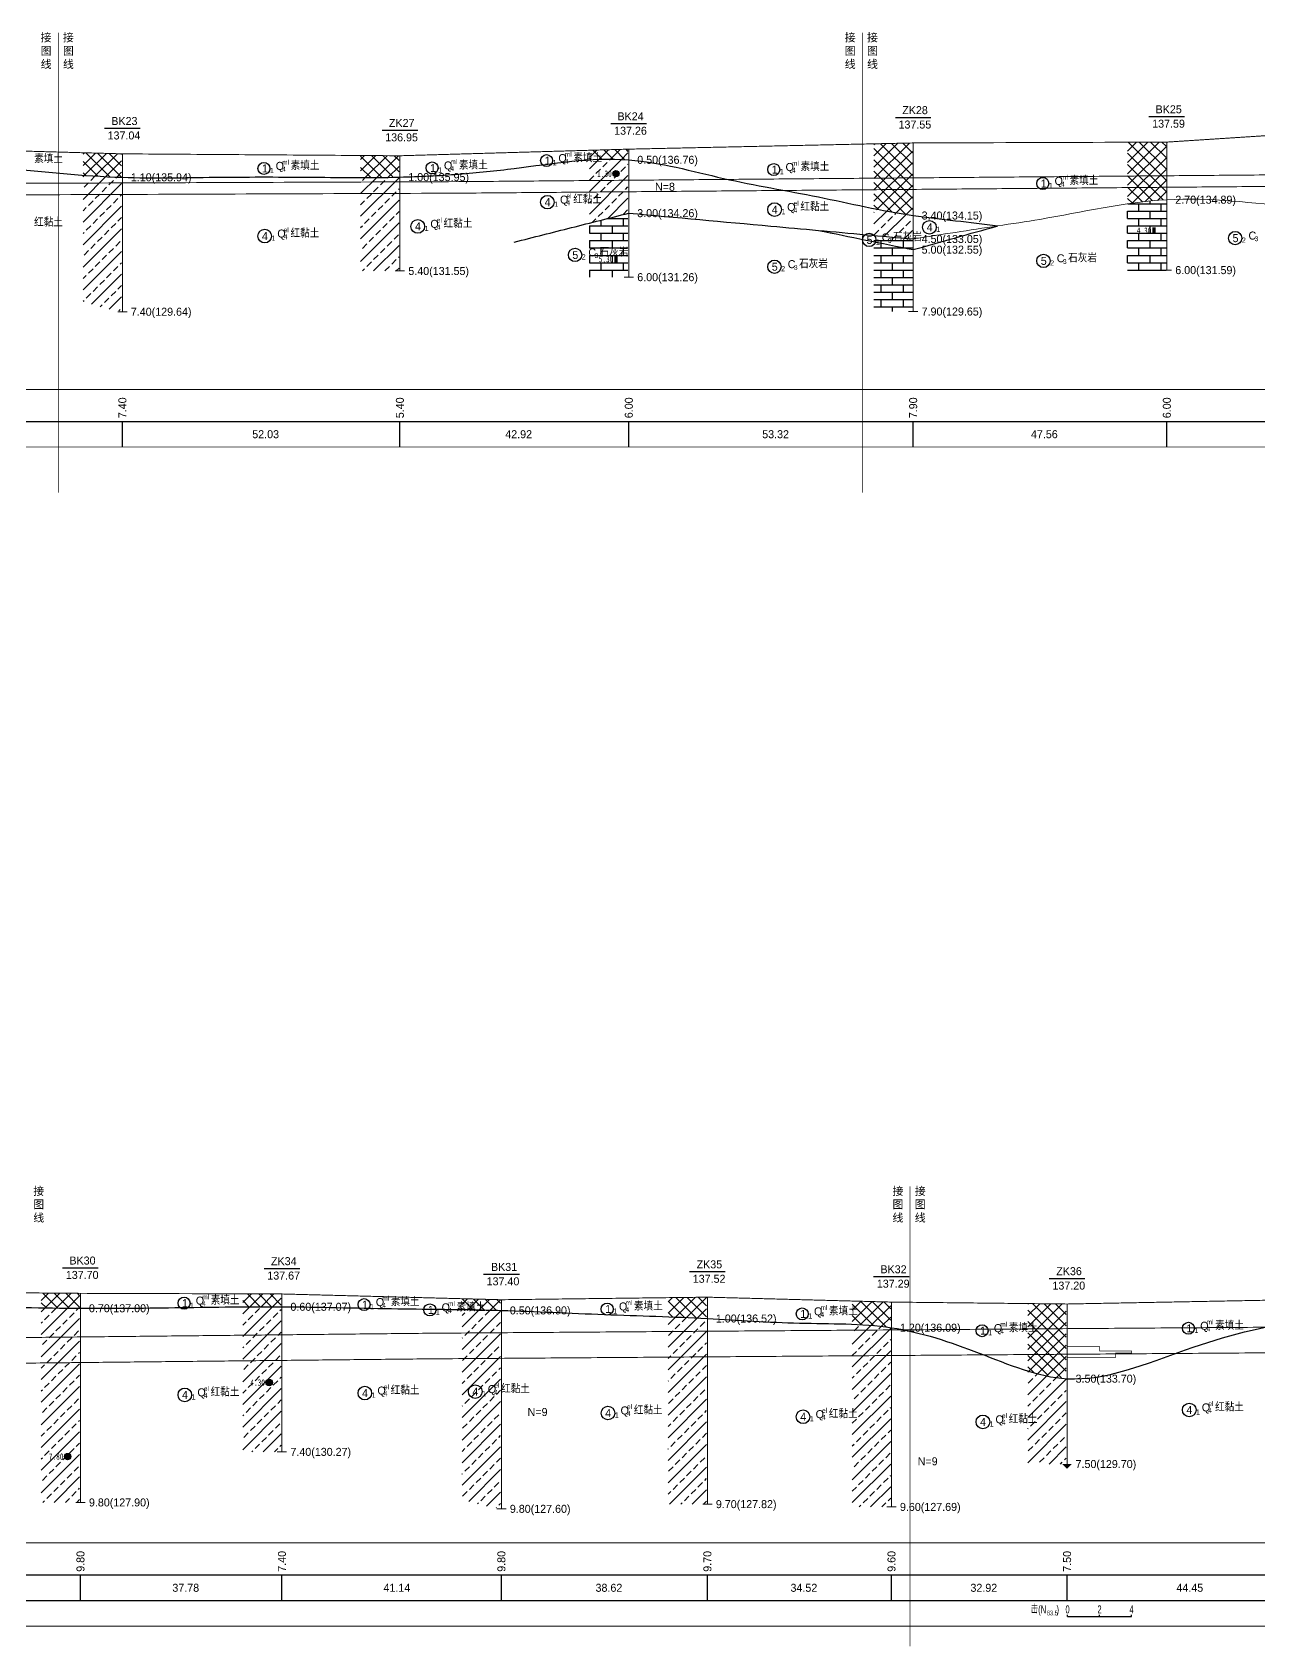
# Model space of a CAD drawing. Header units: inches. Extents: x -205 to 12199, y -11610 to -150.
# Drawn here: x 642 to 1025, y -1361 to -857 of the extents above; entities that cross this region are included whole.
import ezdxf
from ezdxf.enums import TextEntityAlignment as Align

# ---------------------------------------------------------------- set-up
doc = ezdxf.new("R2010")
doc.units = ezdxf.units.IN
doc.header["$MEASUREMENT"] = 0
doc.linetypes.add('ACAD_ISO03W100', pattern=[30, 12, -18])
doc.linetypes.add('ACAD_ISO05W100', pattern=[34, 24, -3, 0.5, -3, 0.5, -3])
for name, color, linetype in [('GiCAD_PouMian', 7, 'Continuous'), ('GICAD_QUYANG', 7, 'Continuous'), ('地质-原位曲线', 7, 'Continuous'), ('地质-图框', 7, 'Continuous'), ('地质-地层符号', 3, 'Continuous'), ('地质-地层线', 7, 'Continuous'), ('地质-地面线', 7, 'Continuous'), ('地质-填充花纹', 4, 'Continuous'), ('地质-文字', 7, 'Continuous'), ('地质-标注栏', 7, 'Continuous'), ('地质-标贯', 7, 'Continuous'), ('地质-钻孔', 7, 'Continuous'), ('管底', 7, 'Continuous'), ('红线', 1, 'ACAD_ISO05W100')]:
    doc.layers.add(name, color=color, linetype=linetype)
doc.styles.add('LZ_PMT_LINE', font='', dxfattribs={"height": 2})
doc.styles.get("Standard").update_dxf_attribs({"font": ''})
doc.styles.add('地层编号', font='Comfont.shx', dxfattribs={"width": 0.7, "height": 2.5, "bigfont": 'Hztxt12a.shx'})
doc.styles.add('层底标注', font='Comfont.shx', dxfattribs={"width": 0.7, "height": 2.5, "bigfont": 'Hztxt12a.shx'})
doc.styles.add('岩土名称', font='Comfont.shx', dxfattribs={"width": 0.7, "height": 2.5, "bigfont": 'Hztxt12a.shx'})
doc.styles.add('时代', font='Comfont.shx', dxfattribs={"width": 0.7, "height": 2.5, "bigfont": 'Hztxt12a.shx'})
doc.styles.add('标注栏数据', font='Comfont.shx', dxfattribs={"width": 0.7, "height": 2.5, "bigfont": 'Hztxt12a.shx'})
doc.styles.add('标贯动探', font='Comfont.shx', dxfattribs={"width": 0.7, "height": 2.5, "bigfont": 'Hztxt12a.shx'})
doc.styles.add('钻孔标注', font='Comfont.shx', dxfattribs={"width": 0.7, "height": 2.5, "bigfont": 'Hztxt12a.shx'})
doc.styles.get('LZ_PMT_LINE').set_extended_font_data('SimSun')
doc.styles.get('Standard').set_extended_font_data('SimSun')
doc.linetypes.add('bzhjcx', pattern='A,0.001,[2,XX1.shx,S=1,R=0,X=1,Y=0],-2', length=2.001)
doc.linetypes.add('swx', pattern='A,7,-1.5,["●",LZ_PMT_LINE,S=0.05,R=0,X=0,Y=0],-1.5', length=10)
pattern_1 = [(45, (-3935.916, -1061.9183), (-3.535534, 3.535534), []), (45, (-3932.3807, -1061.9183), (-3.535534, 3.535534), [2, -1])]
pattern_2 = [(45, (-3935.9162, -1061.9183), (-1.767767, 1.767767), []), (135, (-3935.9162, -1061.9183), (-1.767767, -1.767767), [])]
pattern_3 = [(45, (-4034.736, -1061.9183), (-3.535534, 3.535534), []), (45, (-4031.2004, -1061.9183), (-3.535534, 3.535534), [2, -1])]
pattern_4 = [(0, (-4034.736, -1061.9183), (0, 2.3), []), (90, (-4034.736, -1061.9183), (-3.5, 2.3), [2.3, -2.3])]
pattern_5 = [(45, (-4034.736, -1061.9183), (-1.767767, 1.767767), []), (135, (-4034.736, -1061.9183), (-1.767767, -1.767767), [])]
pattern_6 = [(45, (-5231.6254, -1426.3506), (-3.535534, 3.535534), []), (45, (-5228.09, -1426.3506), (-3.535534, 3.535534), [2, -1])]
pattern_7 = [(45, (-5231.6254, -1426.3506), (-1.767767, 1.767767), []), (135, (-5231.6254, -1426.3506), (-1.767767, -1.767767), [])]
pattern_8 = [(45, (-5321.6254, -1426.3506), (-3.535534, 3.535534), []), (45, (-5318.09, -1426.3506), (-3.535534, 3.535534), [2, -1])]
pattern_9 = [(45, (-5321.6254, -1426.3506), (-1.767767, 1.767767), []), (135, (-5321.6254, -1426.3506), (-1.767767, -1.767767), [])]

# ---------------------------------------------------------------- blocks, each defined once
blk = doc.blocks.new('gkqy_yuan.dwg不标')
at = {"layer": 'GiCAD_PouMian'}
h = blk.add_hatch(color=7, dxfattribs=at)
edge = h.paths.add_edge_path()
edge.add_arc((0, 0), 1, 0, 360)
at = {"layer": 'GICAD_QUYANG', "color": 7}
blk.add_circle((0, 0), 1, dxfattribs=at)
blk = doc.blocks.new('gkqy_yan.dwg不标', base_point=(0, -1))
at = {"color": 7}
blk.add_solid([(-0.5, -2), (-0.5, 0), (0.5, -2), (0.5, 0)], dxfattribs=at)

msp = doc.modelspace()

# ---------------------------------------------------------------- hatches: boundary and pattern name
at = {"layer": '地质-填充花纹', "linetype": 'Continuous'}
h = msp.add_hatch(dxfattribs=at)
h.set_pattern_fill('GKSTT', scale=0.5, style=0, pattern_type=2)
h.set_pattern_definition(pattern_5)
h.paths.add_polyline_path([(917.00543, -913.72866), (912.13144, -912.94272), (907.21512, -912.03219), (905.00543, -911.5871), (905.00543, -891.36881), (917.00543, -891.10774)])
h = msp.add_hatch(dxfattribs=at)
h.set_pattern_fill('GKSTT', scale=0.5, style=0, pattern_type=2)
h.set_pattern_definition(pattern_5)
h.paths.add_polyline_path([(996.26534, -908.855), (991.40107, -909.23072), (986.43456, -909.80639), (984.26534, -910.12319), (984.26534, -890.87689), (996.26534, -890.83653)])
h = msp.add_hatch(dxfattribs=at)
h.set_pattern_fill('GKSTT', scale=0.5, style=0, pattern_type=2)
h.set_pattern_definition(pattern_2)
h.paths.add_polyline_path([(669.89404, -894.49535), (669.89404, -901.82451), (663.22902, -901.52592), (658.23939, -901.20487), (657.89404, -901.17788), (657.89404, -894.15826)])
h = msp.add_hatch(dxfattribs=at)
h.set_pattern_fill('GKSTT', scale=0.5, style=0, pattern_type=2)
h.set_pattern_definition(pattern_2)
h.paths.add_polyline_path([(756.60425, -895.10062), (756.60425, -901.77262), (747.95039, -901.89732), (744.60425, -901.90053), (744.60425, -895.01759)])
h = msp.add_hatch(dxfattribs=at)
h.set_pattern_fill('GKSTT', scale=0.5, style=0, pattern_type=2)
h.set_pattern_definition(pattern_5)
h.paths.add_polyline_path([(828.13639, -896.36021), (822.45655, -896.15991), (817.45887, -896.29432), (816.13639, -896.3879), (816.13639, -893.38961), (828.13639, -893.04292)])
h = msp.add_hatch(dxfattribs=at)
h.set_pattern_fill('GKFZNT', scale=0.5, style=0, pattern_type=2)
h.set_pattern_definition(pattern_3)
h.paths.add_polyline_path([(828.13639, -896.36021), (828.13639, -913.09884), (820.19939, -915.10346), (816.13639, -916.12964), (816.13639, -896.3879), (817.45887, -896.29432), (822.45655, -896.15991)])
h = msp.add_hatch(dxfattribs=at)
h.set_pattern_fill('GKFZNT', scale=0.5, style=0, pattern_type=2)
h.set_pattern_definition(pattern_1)
h.paths.add_polyline_path([(658.23939, -901.20487), (663.22902, -901.52592), (669.89404, -901.82451), (669.89404, -943.78556), (663.97434, -942.59813), (657.89404, -940.65665), (657.89404, -901.17788)])
h = msp.add_hatch(dxfattribs=at)
h.set_pattern_fill('GKFZNT', scale=0.5, style=0, pattern_type=2)
h.set_pattern_definition(pattern_1)
h.paths.add_polyline_path([(756.60425, -931.10235), (744.60425, -931.10235), (744.60425, -901.90053), (747.95039, -901.89732), (756.60425, -901.77262)])
h = msp.add_hatch(dxfattribs=at)
h.set_pattern_fill('GKFZNT', scale=0.5, style=0, pattern_type=2)
h.set_pattern_definition(pattern_3)
h.paths.add_polyline_path([(907.21512, -912.03219), (912.13144, -912.94272), (917.00543, -913.72866), (917.00543, -921.07961), (907.55053, -920.2214), (905.00543, -919.99038), (905.00543, -911.5871)])
h = msp.add_hatch(dxfattribs=at)
h.set_pattern_fill('GKSHY', scale=0.5, style=0, pattern_type=2)
h.set_pattern_definition(pattern_4)
h.paths.add_polyline_path([(996.26534, -930.83568), (984.26534, -930.83568), (984.26534, -910.12319), (986.43456, -909.80639), (991.40107, -909.23072), (996.26534, -908.855)])
h = msp.add_hatch(dxfattribs=at)
h.set_pattern_fill('GKSHY', scale=0.5, style=0, pattern_type=2)
h.set_pattern_definition(pattern_4)
h.paths.add_polyline_path([(828.13639, -933.0357), (816.13639, -933.0357), (816.13639, -916.12964), (820.19939, -915.10346), (828.13639, -913.09884)])
h = msp.add_hatch(dxfattribs=at)
h.set_pattern_fill('GKSHY', scale=0.5, style=0, pattern_type=2)
h.set_pattern_definition(pattern_4)
h.paths.add_polyline_path([(907.55053, -920.2214), (917.00543, -921.07961), (917.00543, -924.38482), (912.24347, -923.41674), (907.3437, -922.42064), (905.00543, -921.94528), (905.00543, -919.99038)])
h = msp.add_hatch(dxfattribs=at)
h.set_pattern_fill('GKSHY', scale=0.5, style=0, pattern_type=2)
h.set_pattern_definition(pattern_4)
h.paths.add_polyline_path([(907.3437, -922.42064), (912.24347, -923.41674), (917.00543, -924.38482), (917.00543, -943.76897), (905.83237, -943.76897), (905.00543, -943.74204), (905.00543, -921.94528)])
h = msp.add_hatch(dxfattribs=at)
h.set_pattern_fill('GKSTT', scale=0.5, style=0, pattern_type=2)
h.set_pattern_definition(pattern_7)
h.paths.add_polyline_path([(656.7985, -1250.53244), (656.7985, -1255.19929), (652.04486, -1255.16205), (647.04528, -1255.0981), (644.7985, -1255.06029), (644.7985, -1250.42958)])
h = msp.add_hatch(dxfattribs=at)
h.set_pattern_fill('GKSTT', scale=0.5, style=0, pattern_type=2)
h.set_pattern_definition(pattern_7)
h.paths.add_polyline_path([(719.76093, -1250.73378), (719.76093, -1254.73409), (713.52834, -1254.72186), (708.52838, -1254.74145), (707.76093, -1254.74752), (707.76093, -1250.69567)])
h = msp.add_hatch(dxfattribs=at)
h.set_pattern_fill('GKFZNT', scale=0.5, style=0, pattern_type=2)
h.set_pattern_definition(pattern_6)
h.paths.add_polyline_path([(647.04528, -1255.0981), (652.04486, -1255.16205), (656.7985, -1255.19929), (656.7985, -1315.86792), (644.7985, -1315.86792), (644.7985, -1255.06029)])
h = msp.add_hatch(dxfattribs=at)
h.set_pattern_fill('GKFZNT', scale=0.5, style=0, pattern_type=2)
h.set_pattern_definition(pattern_6)
h.paths.add_polyline_path([(719.76093, -1254.73409), (719.76093, -1300.06791), (707.76093, -1300.06791), (707.76093, -1254.74752), (708.52838, -1254.74145), (713.52834, -1254.72186)])
h = msp.add_hatch(dxfattribs=at)
h.set_pattern_fill('GKSTT', scale=0.5, style=0, pattern_type=2)
h.set_pattern_definition(pattern_9)
h.paths.add_polyline_path([(788.32892, -1252.52804), (788.32892, -1255.86217), (779.5695, -1255.66012), (776.32892, -1255.60623), (776.32892, -1252.21302)])
h = msp.add_hatch(dxfattribs=at)
h.set_pattern_fill('GKFZNT', scale=0.5, style=0, pattern_type=2)
h.set_pattern_definition(pattern_8)
h.paths.add_polyline_path([(779.5695, -1255.66012), (788.32892, -1255.86217), (788.32892, -1317.82254), (782.81528, -1316.8212), (777.11729, -1315.20492), (776.32892, -1314.95691), (776.32892, -1255.60623)])
h = msp.add_hatch(dxfattribs=at)
h.set_pattern_fill('GKSTT', scale=0.5, style=0, pattern_type=2)
h.set_pattern_definition(pattern_9)
h.paths.add_polyline_path([(852.70192, -1258.38949), (845.7481, -1258.06374), (840.75217, -1257.8621), (840.70192, -1257.86023), (840.70192, -1251.88678), (852.70192, -1251.73764)])
h = msp.add_hatch(dxfattribs=at)
h.set_pattern_fill('GKSTT', scale=0.5, style=0, pattern_type=2)
h.set_pattern_definition(pattern_9)
h.paths.add_polyline_path([(910.22776, -1253.26128), (910.22776, -1261.24201), (901.70612, -1260.35798), (898.22776, -1260.19302), (898.22776, -1252.94141)])
h = msp.add_hatch(dxfattribs=at)
h.set_pattern_fill('GKSTT', scale=0.5, style=0, pattern_type=2)
h.set_pattern_definition(pattern_9)
h.paths.add_polyline_path([(965.10091, -1253.86518), (965.10091, -1277.16152), (956.7773, -1275.83873), (953.10091, -1274.78459), (953.10091, -1253.73398)])
h = msp.add_hatch(dxfattribs=at)
h.set_pattern_fill('GKFZNT', scale=0.5, style=0, pattern_type=2)
h.set_pattern_definition(pattern_8)
h.paths.add_polyline_path([(840.75217, -1257.8621), (845.7481, -1258.06374), (852.70192, -1258.38949), (852.70192, -1316.4012), (840.70192, -1316.4012), (840.70192, -1257.86023)])
h = msp.add_hatch(dxfattribs=at)
h.set_pattern_fill('GKFZNT', scale=0.5, style=0, pattern_type=2)
h.set_pattern_definition(pattern_8)
h.paths.add_polyline_path([(901.70612, -1260.35798), (910.22776, -1261.24201), (910.22776, -1317.26795), (898.22776, -1317.26795), (898.22776, -1260.19302)])
h = msp.add_hatch(dxfattribs=at)
h.set_pattern_fill('GKFZNT', scale=0.5, style=0, pattern_type=2)
h.set_pattern_definition(pattern_8)
h.paths.add_polyline_path([(956.7773, -1275.83873), (965.10091, -1277.16152), (965.10091, -1303.86792), (953.10091, -1303.86792), (953.10091, -1274.78459)])

# ---------------------------------------------------------------- linework, layer by layer
at = {"layer": '地质-原位曲线', "color": 7, "linetype": 'Continuous'}
for p, q in [((965.50106, -1351.53456), (965.50106, -1351.03456)), ((965.50106, -1351.53456), (985.50106, -1351.53456)), ((975.50106, -1351.53456), (975.50106, -1351.03456)), ((985.50106, -1351.53456), (985.50106, -1351.03456))]:
    msp.add_line(p, q, dxfattribs=at)
at = {"layer": '地质-原位曲线', "color": 7, "linetype": 'Continuous', "const_width": 0.2, "flags": 128}
msp.add_lwpolyline([(965.50106, -1267.20125), (975.50106, -1267.20125), (975.50106, -1267.86792), (975.50106, -1267.86792), (975.50106, -1268.53458), (985.50106, -1268.53458), (985.50106, -1269.20125), (980.50106, -1269.20125), (980.50106, -1269.86792), (980.50106, -1269.86792), (980.50106, -1270.53458), (965.50106, -1270.53458)], dxfattribs=at)
at = {"layer": '地质-地层符号', "color": 7, "linetype": 'Continuous'}
for centre, major_axis in [((714.37414, -899.06814), (0, 1.875)), ((766.94207, -898.92361), (0, 1.875)), ((802.70814, -896.63254), (0, 1.875)), ((873.69591, -899.41379), (0, 1.875)), ((957.76039, -903.769), (0, 1.875)), ((802.95814, -909.6022), (0, 2.125)), ((873.94591, -911.91379), (0, 2.125)), ((762.45037, -917.17768), (0, 2.125)), ((922.34849, -917.45618), (0, 2.125)), ((714.62414, -920.21442), (0, 2.125)), ((903.52726, -921.3912), (0, 2.08333)), ((1017.87994, -920.84004), (0, 2.08333)), ((811.58719, -926.09396), (0, 2.08333)), ((873.90424, -929.77057), (0, 2.08333)), ((957.96872, -927.93955), (0, 2.08333)), ((689.40472, -1253.60125), (0, 1.875)), ((745.66581, -1254.05513), (0, 1.875)), ((766.21519, -1255.71174), (0, 1.875)), ((821.64042, -1255.43457), (0, 1.875)), ((882.58984, -1256.96791), (0, 1.875)), ((938.78934, -1262.20126), (0, 1.875)), ((1003.26704, -1261.4679), (0, 1.875)), ((689.65472, -1282.26792), (0, 2.125)), ((745.91581, -1281.71687), (0, 2.125)), ((780.41048, -1281.24127), (0, 2.125)), ((821.89042, -1287.93457), (0, 2.125)), ((1003.51704, -1286.9679), (0, 2.125)), ((882.83984, -1289.09493), (0, 2.125)), ((939.03934, -1290.70067), (0, 2.125))]:
    msp.add_ellipse(centre, major_axis=major_axis, ratio=1, dxfattribs=at)
at = {"layer": '地质-地层线', "color": 7, "lineweight": 25}
for points, knots in [([(435.27989, -898.11343), (435.54174, -898.10953), (447.53436, -897.93999), (471.26487, -898.4203), (504.75299, -899.18574), (536.50023, -897.62345), (566.52968, -897.01875), (598.87689, -894.75527), (633.35901, -898.90652), (667.44785, -902.43194), (699.05581, -901.69701), (727.94103, -901.72301), (753.40654, -902.10609), (769.14102, -901.2974), (775.27989, -900.8239)], [342.881618593, 342.881618593, 342.881618593, 342.881618593, 343.667387673, 378.868719375, 414.070051078, 444.121577517, 474.173103956, 504.224630395, 541.136691721, 578.048753047, 606.952165408, 635.855577769, 664.75899013, 683.241317547, 683.241317547, 683.241317547, 683.241317547]), ([(775.27989, -900.8239), (781.05445, -900.37849), (798.74728, -898.58574), (826.66858, -893.73456), (857.9655, -902.78914), (887.67793, -907.58833), (911.63091, -913.35146), (930.47213, -915.34734), (939.27431, -916.45807), (943.6754, -917.01343)], [683.241317547, 683.241317547, 683.241317547, 683.241317547, 700.626827648, 736.494665166, 766.680138159, 796.865611153, 827.051084147, 840.360304054, 853.669523962, 853.669523962, 853.669523962, 853.669523962]), ([(429.57068, -1256.39399), (437.75215, -1256.96027), (457.3532, -1258.07923), (488.35795, -1255.37053), (521.89234, -1253.01159), (554.82738, -1253.89179), (587.978, -1253.80791), (622.05124, -1254.5446), (655.87373, -1255.4112), (688.52962, -1254.97181), (720.94792, -1254.51155), (747.95624, -1255.25605), (764.47892, -1255.44088), (769.57068, -1255.50738)], [340.24491965, 340.24491965, 340.24491965, 340.24491965, 364.819227105, 399.113443916, 433.407660727, 465.637752743, 497.867844759, 532.8710919, 567.874339041, 599.356418931, 630.838498821, 665.127175879, 680.402817751, 680.402817751, 680.402817751, 680.402817751]), ([(769.57068, -1255.50738), (775.90821, -1255.59015), (792.98051, -1255.85295), (820.75552, -1257.25878), (851.84535, -1258.11057), (881.63005, -1260.30129), (910.71442, -1259.61028), (937.85561, -1268.786), (968.33448, -1281.9494), (1002.50488, -1267.07446), (1038.45102, -1257.57901), (1074.89045, -1257.98723), (1098.20929, -1256.50841), (1109.57068, -1256.01505)], [680.402817751, 680.402817751, 680.402817751, 680.402817751, 699.415852938, 731.627264761, 763.838676584, 792.637291974, 821.435907364, 850.005702429, 878.575497495, 916.702215115, 954.828932735, 990.885373295, 1025.03406519, 1025.03406519, 1025.03406519, 1025.03406519])]:
    msp.add_open_spline(points, degree=3, knots=knots, dxfattribs=at)
at = {"layer": '地质-地层线', "color": 7, "linetype": 'bzhjcx', "lineweight": 0}
msp.add_spline([(917.25543, -921.10231), (943.6754, -917.01343), (956.88539, -914.969), (996.51534, -908.83569), (1037.07787, -911.20232), (1077.64041, -913.56896), (1087.64041, -913.56896), (1097.64041, -913.56896)], degree=3, dxfattribs=at)
at = {"layer": '地质-地层线', "color": 7, "linetype": 'bzhjcx', "lineweight": 25}
for points in [[(792.62132, -922.06877), (810.50385, -917.55223), (828.38639, -913.0357)], [(828.38639, -913.0357), (872.82091, -917.069), (887.63242, -918.41344), (917.25543, -921.10231)]]:
    msp.add_spline(points, degree=3, dxfattribs=at)
at = {"layer": '地质-地层线', "color": 7}
for points in [[(917.25543, -924.43564), (930.46542, -920.72454), (943.6754, -917.01343)], [(887.63242, -918.41344), (902.44392, -921.42454), (917.25543, -924.43564)]]:
    msp.add_spline(points, degree=3, dxfattribs=at)
at = {"layer": '地质-地面线', "color": 7, "linetype": 'Continuous', "const_width": 0.3}
for points in [[(775.27989, -894.57001), (828.38639, -893.0357), (917.25543, -891.1023), (996.51534, -890.83568), (1077.64041, -885.56896), (1097.64041, -885.56896)], [(435.27989, -894.79168), (436.06546, -894.76899), (506.46496, -894.76899), (596.56961, -892.43562), (670.14404, -894.50237), (756.85425, -895.10235), (775.27989, -894.57001)], [(429.57068, -1248.71067), (454.11517, -1248.73456), (522.59453, -1249.53452), (587.05347, -1249.93461), (657.0485, -1250.53458), (720.01093, -1250.73458), (769.57068, -1252.03561)], [(769.57068, -1252.03561), (788.57892, -1252.5346), (852.95192, -1251.73453), (910.47776, -1253.26794), (965.35091, -1253.86792), (1039.43317, -1252.46787), (1109.57068, -1251.29964)]]:
    msp.add_lwpolyline(points, dxfattribs=at)
at = {"layer": '地质-标注栏', "color": 7, "linetype": 'Continuous', "const_width": 0.3}
for points in [[(395.28009, -968.10233), (785.28009, -968.10233)], [(735.27969, -968.10233), (1107.6402, -968.10233)], [(395.28009, -986.10233), (785.28009, -986.10233)], [(735.27969, -986.10233), (1107.6402, -986.10233)], [(389.57089, -1328.53456), (779.57089, -1328.53456)], [(729.57089, -1328.53456), (1119.57089, -1328.53456)], [(389.57089, -1354.53456), (779.57089, -1354.53456)], [(729.57089, -1354.53456), (1119.57089, -1354.53456)]]:
    msp.add_lwpolyline(points, dxfattribs=at)
at = {"layer": '地质-标注栏', "color": 7, "linetype": 'Continuous'}
for points in [[(395.28009, -978.10233), (785.28009, -978.10233)], [(670.14404, -986.10233), (670.14404, -978.10233)], [(670.14404, -986.10233), (670.14404, -978.10233)], [(735.27969, -978.10233), (1107.6402, -978.10233)], [(756.85425, -986.10233), (756.85425, -978.10233)], [(756.85425, -986.10233), (756.85425, -978.10233)], [(828.38639, -986.10233), (828.38639, -978.10233)], [(828.38639, -986.10233), (828.38639, -978.10233)], [(917.25543, -986.10233), (917.25543, -978.10233)], [(917.25543, -986.10233), (917.25543, -978.10233)], [(996.51534, -986.10233), (996.51534, -978.10233)], [(996.51534, -986.10233), (996.51534, -978.10233)], [(389.57089, -1338.53456), (779.57089, -1338.53456)], [(657.0485, -1346.53456), (657.0485, -1338.53456)], [(657.0485, -1346.53456), (657.0485, -1338.53456)], [(720.01093, -1346.53456), (720.01093, -1338.53456)], [(720.01093, -1346.53456), (720.01093, -1338.53456)], [(729.57089, -1338.53456), (1119.57089, -1338.53456)], [(788.57892, -1346.53456), (788.57892, -1338.53456)], [(788.57892, -1346.53456), (788.57892, -1338.53456)], [(852.95192, -1346.53456), (852.95192, -1338.53456)], [(852.95192, -1346.53456), (852.95192, -1338.53456)], [(910.47776, -1346.53456), (910.47776, -1338.53456)], [(910.47776, -1346.53456), (910.47776, -1338.53456)], [(965.35091, -1346.53456), (965.35091, -1338.53456)], [(965.35091, -1346.53456), (965.35091, -1338.53456)], [(389.57089, -1346.53456), (779.57089, -1346.53456)], [(729.57089, -1346.53456), (1119.57089, -1346.53456)]]:
    msp.add_lwpolyline(points, dxfattribs=at)
at = {"layer": '地质-钻孔', "color": 7, "linetype": 'Continuous'}
for p, q in [((664.53107, -886.50237), (675.75715, -886.50237)), ((751.28302, -887.10234), (762.4256, -887.10234)), ((822.81484, -885.03569), (833.95791, -885.03569)), ((911.68399, -883.10231), (922.82705, -883.10231)), ((990.94375, -882.83568), (1002.08682, -882.83568)), ((651.47714, -1242.53458), (662.61971, -1242.53458)), ((714.43954, -1242.73458), (725.5826, -1242.73458)), ((782.96591, -1244.53461), (794.19198, -1244.53461)), ((847.38046, -1243.73453), (858.52352, -1243.73453)), ((904.90633, -1245.26795), (916.0494, -1245.26795)), ((959.77938, -1245.86792), (970.92245, -1245.86792))]:
    msp.add_line(p, q, dxfattribs=at)
at = {"layer": '地质-钻孔', "color": 7, "const_width": 0.3, "flags": 128}
for points in [[(917.25543, -891.10231), (917.25543, -943.76897)], [(996.51534, -890.83568), (996.51534, -930.83568)], [(670.14404, -894.50237), (670.14404, -943.83571)], [(756.85425, -895.10235), (756.85425, -931.10235)], [(828.38639, -893.0357), (828.38639, -933.0357)], [(657.0485, -1250.53459), (657.0485, -1315.86792)], [(720.01093, -1250.73458), (720.01093, -1300.06791)], [(788.57892, -1252.53461), (788.57892, -1317.86794)], [(852.95192, -1251.73454), (852.95192, -1316.4012)], [(910.47776, -1253.26794), (910.47776, -1317.26795)], [(965.35091, -1253.86792), (965.35091, -1303.86792)]]:
    msp.add_lwpolyline(points, dxfattribs=at)
at = {"layer": '地质-钻孔', "color": 7, "linetype": 'Continuous', "const_width": 0.3, "flags": 128}
for points in [[(755.35425, -931.10235), (758.35425, -931.10235)], [(826.88639, -933.0357), (829.88639, -933.0357)], [(995.01534, -930.83568), (998.01534, -930.83568)], [(668.64404, -943.83571), (671.64404, -943.83571)], [(915.75543, -943.76897), (918.75543, -943.76897)], [(718.51093, -1300.06791), (721.51093, -1300.06791)], [(655.5485, -1315.86792), (658.5485, -1315.86792)], [(851.45192, -1316.4012), (854.45192, -1316.4012)], [(787.07892, -1317.86794), (790.07892, -1317.86794)], [(908.97776, -1317.26795), (911.97776, -1317.26795)]]:
    msp.add_lwpolyline(points, dxfattribs=at)
at = {"layer": '地质-钻孔', "color": 7, "linetype": 'Continuous'}
msp.add_solid([(963.85091, -1303.86792), (966.85091, -1303.86792), (965.35091, -1305.36792)], dxfattribs=at)
at = {"layer": '管底', "linetype": 'swx', "const_width": 0.3}
for points in [[(775.0048, -903.19227), (1097.38212, -900.50807)], [(430.32413, -904.50235), (775.02109, -903.19217)], [(430.33781, -908.10233), (775.03478, -906.79215)], [(775.03478, -906.79215), (1097.4121, -904.10795)], [(765.09381, -1263.01366), (1109.11687, -1260.53477)], [(430.33659, -1266.56787), (769.4122, -1262.96776)], [(430.42153, -1274.56742), (769.49713, -1270.96731)], [(765.15145, -1271.01345), (1109.17452, -1268.53457)]]:
    msp.add_lwpolyline(points, dxfattribs=at)
at = {"layer": '红线', "linetype": 'ACAD_ISO03W100', "ltscale": 0.4, "const_width": 0.2}
for points in [[(650.12474, -856.62392), (650.12474, -1000.41483)], [(901.38819, -856.62392), (901.38819, -1000.41483)], [(916.31013, -1217.05615), (916.31013, -1360.84706)]]:
    msp.add_lwpolyline(points, dxfattribs=at)

# ---------------------------------------------------------------- block references
at = {"layer": '地质-图框', "color": 7, "linetype": 'Continuous'}
for name, p in [('gkqy_yuan.dwg不标', (824.38639, -900.70236)), ('gkqy_yan.dwg不标', (992.51534, -918.50235)), ('gkqy_yan.dwg不标', (824.38639, -927.36903)), ('gkqy_yuan.dwg不标', (716.01093, -1278.40124)), ('gkqy_yuan.dwg不标', (653.0485, -1301.53459))]:
    msp.add_blockref(name, p, dxfattribs=at)

# ---------------------------------------------------------------- texts
at = {"layer": '地质-原位曲线', "color": 7, "linetype": 'Continuous', "style": '标注栏数据', "width": 0.7}
for s, height, p in [('击', 2.5, (953.98023, -1350.53456)), ('(N', 2.5, (956.33023, -1350.53456)), ('63.5', 1.5, (959.03856, -1351.15956)), (')', 2.5, (962.05356, -1350.53456))]:
    msp.add_text(s, height=height, dxfattribs=at).set_placement(p)
for s, p in [('0', (965.50106, -1350.53456)), ('2', (975.50106, -1350.53456)), ('4', (985.50106, -1350.53456))]:
    msp.add_text(s, height=2.5, dxfattribs=at).set_placement(p, align=Align.CENTER)
at = {"layer": '地质-图框', "color": 7, "linetype": 'Continuous', "width": 0.7}
for s, p in [('1.30', (818.51179, -901.70236)), ('4.30', (987.14075, -919.50235)), ('5.30', (819.01179, -928.36903)), ('4.30', (710.13634, -1279.40124)), ('7.80', (647.17391, -1302.53459))]:
    msp.add_text(s, height=2, dxfattribs=at).set_placement(p)
at = {"layer": '地质-地层符号', "color": 7, "linetype": 'Continuous'}
for s, height, style, p in [('素填土', 2.5, '岩土名称', (642.58599, -897.38566)), ('1', 2.5, '地层编号', (713.74914, -900.31814)), ('Q', 2.5, '时代', (718.06164, -899.51814)), ('素填土', 2.5, '岩土名称', (722.72831, -899.51814)), ('1', 2.5, '地层编号', (766.31707, -900.17361)), ('Q', 2.5, '时代', (770.62957, -899.37361)), ('素填土', 2.5, '岩土名称', (775.29624, -899.37361)), ('1', 2.5, '地层编号', (802.08314, -897.88254)), ('1', 1.625, '地层编号', (804.58314, -898.08254)), ('Q', 2.5, '时代', (806.39564, -897.08254)), ('素填土', 2.5, '岩土名称', (811.06231, -897.08254)), ('Q', 2.5, '时代', (877.38341, -899.86379)), ('素填土', 2.5, '岩土名称', (882.05008, -899.86379)), ('1', 1.625, '地层编号', (716.24914, -900.51814)), ('1', 1.625, '地层编号', (768.81707, -900.37361)), ('1', 2.5, '地层编号', (873.07091, -900.66379)), ('1', 1.625, '地层编号', (875.57091, -900.86379)), ('1', 2.5, '地层编号', (957.13539, -905.019)), ('Q', 2.5, '时代', (961.44789, -904.219)), ('素填土', 2.5, '岩土名称', (966.11455, -904.219)), ('Q', 2.5, '时代', (806.89564, -910.0522)), ('红黏土', 2.5, '岩土名称', (811.02064, -910.0522)), ('1', 1.625, '地层编号', (959.63539, -905.219)), ('4', 2.5, '地层编号', (802.08314, -910.8522)), ('1', 1.625, '地层编号', (805.08314, -911.0522)), ('4', 2.5, '地层编号', (873.07091, -913.16379)), ('1', 1.625, '地层编号', (876.07091, -913.36379)), ('Q', 2.5, '时代', (877.88341, -912.36379)), ('红黏土', 2.5, '岩土名称', (882.00841, -912.36379)), ('红黏土', 2.5, '岩土名称', (642.54432, -917.21898)), ('红黏土', 2.5, '岩土名称', (722.68664, -920.66442)), ('4', 2.5, '地层编号', (761.57537, -918.42768)), ('1', 1.625, '地层编号', (764.57537, -918.62768)), ('Q', 2.5, '时代', (766.38787, -917.62768)), ('红黏土', 2.5, '岩土名称', (770.51287, -917.62768)), ('4', 2.5, '地层编号', (921.47349, -918.70618)), ('1', 1.625, '地层编号', (924.47349, -918.90618)), ('4', 2.5, '地层编号', (713.74914, -921.46442)), ('1', 1.625, '地层编号', (716.74914, -921.66442)), ('Q', 2.5, '时代', (718.56164, -920.66442)), ('5', 2.5, '地层编号', (902.69392, -922.6412)), ('1', 1.625, '地层编号', (905.61059, -922.8412)), ('C', 2.5, '时代', (907.42309, -921.8412)), ('石灰岩', 2.5, '岩土名称', (910.96476, -921.8412)), ('5', 2.5, '地层编号', (1017.04661, -922.09004)), ('2', 1.625, '地层编号', (1019.96328, -922.29004)), ('C', 2.5, '时代', (1022.04661, -921.29004)), ('5', 2.5, '地层编号', (810.75385, -927.34396)), ('2', 1.625, '地层编号', (813.67052, -927.54396)), ('C', 2.5, '时代', (815.75385, -926.54396)), ('石灰岩', 2.5, '岩土名称', (819.29552, -926.54396)), ('C', 2.5, '时代', (878.07091, -930.22057)), ('石灰岩', 2.5, '岩土名称', (881.61258, -930.22057)), ('5', 2.5, '地层编号', (957.13539, -929.18955)), ('2', 1.625, '地层编号', (960.05205, -929.38955)), ('C', 2.5, '时代', (962.13539, -928.38955)), ('石灰岩', 2.5, '岩土名称', (965.67705, -928.38955)), ('5', 2.5, '地层编号', (873.07091, -931.02057)), ('2', 1.625, '地层编号', (875.98758, -931.22057)), ('1', 2.5, '地层编号', (688.77972, -1254.85125)), ('1', 1.625, '地层编号', (691.27972, -1255.05125)), ('Q', 2.5, '时代', (693.09222, -1254.05125)), ('素填土', 2.5, '岩土名称', (697.75889, -1254.05125)), ('1', 2.5, '地层编号', (745.04081, -1255.30513)), ('1', 1.625, '地层编号', (747.54081, -1255.50513)), ('Q', 2.5, '时代', (749.35331, -1254.50513)), ('素填土', 2.5, '岩土名称', (754.01997, -1254.50513)), ('1', 2.5, '地层编号', (765.59019, -1256.96174)), ('1', 1.625, '地层编号', (768.09019, -1257.16174)), ('Q', 2.5, '时代', (769.90269, -1256.16174)), ('素填土', 2.5, '岩土名称', (774.56935, -1256.16174)), ('1', 2.5, '地层编号', (821.01542, -1256.68457)), ('1', 1.625, '地层编号', (823.51542, -1256.88457)), ('Q', 2.5, '时代', (825.32792, -1255.88457)), ('素填土', 2.5, '岩土名称', (829.99459, -1255.88457)), ('1', 2.5, '地层编号', (881.96484, -1258.21791)), ('Q', 2.5, '时代', (886.27734, -1257.41791)), ('素填土', 2.5, '岩土名称', (890.94401, -1257.41791)), ('1', 1.625, '地层编号', (884.46484, -1258.41791)), ('1', 2.5, '地层编号', (938.16434, -1263.45126)), ('Q', 2.5, '时代', (942.47684, -1262.65126)), ('素填土', 2.5, '岩土名称', (947.14351, -1262.65126)), ('1', 2.5, '地层编号', (1002.64204, -1262.7179)), ('Q', 2.5, '时代', (1006.95454, -1261.9179)), ('素填土', 2.5, '岩土名称', (1011.62121, -1261.9179)), ('1', 1.625, '地层编号', (940.66434, -1263.65126)), ('1', 1.625, '地层编号', (1005.14204, -1262.9179)), ('4', 2.5, '地层编号', (688.77972, -1283.51792)), ('Q', 2.5, '时代', (693.59222, -1282.71792)), ('红黏土', 2.5, '岩土名称', (697.71722, -1282.71792)), ('4', 2.5, '地层编号', (745.04081, -1282.96687)), ('Q', 2.5, '时代', (749.85331, -1282.16687)), ('红黏土', 2.5, '岩土名称', (753.97831, -1282.16687)), ('4', 2.5, '地层编号', (779.53548, -1282.49127)), ('1', 1.625, '地层编号', (782.53548, -1282.69127)), ('Q', 2.5, '时代', (784.34798, -1281.69127)), ('红黏土', 2.5, '岩土名称', (788.47298, -1281.69127)), ('1', 1.625, '地层编号', (691.77972, -1283.71792)), ('1', 1.625, '地层编号', (748.04081, -1283.16687)), ('Q', 2.5, '时代', (825.82792, -1288.38457)), ('红黏土', 2.5, '岩土名称', (829.95292, -1288.38457)), ('4', 2.5, '地层编号', (1002.64204, -1288.2179)), ('Q', 2.5, '时代', (1007.45454, -1287.4179)), ('红黏土', 2.5, '岩土名称', (1011.57954, -1287.4179)), ('4', 2.5, '地层编号', (821.01542, -1289.18457)), ('1', 1.625, '地层编号', (824.01542, -1289.38457)), ('4', 2.5, '地层编号', (881.96484, -1290.34493)), ('1', 1.625, '地层编号', (884.96484, -1290.54493)), ('Q', 2.5, '时代', (886.77734, -1289.54493)), ('红黏土', 2.5, '岩土名称', (890.90234, -1289.54493)), ('4', 2.5, '地层编号', (938.16434, -1291.95067)), ('1', 1.625, '地层编号', (941.16434, -1292.15067)), ('Q', 2.5, '时代', (942.97684, -1291.15067)), ('红黏土', 2.5, '岩土名称', (947.10184, -1291.15067)), ('1', 1.625, '地层编号', (1005.64204, -1288.4179))]:
    msp.add_text(s, height=height, dxfattribs=dict(at, style=style)).set_placement(p)
at = {"layer": '地质-地层符号', "color": 7, "linetype": 'Continuous', "style": '时代', "width": 0.8}
for s, p in [('ml', (720.09497, -897.85148)), ('ml', (772.6629, -897.70694)), ('4', (808.42897, -897.58254)), ('ml', (808.42897, -895.41587)), ('ml', (879.41674, -898.19712)), ('4', (720.09497, -900.01814)), ('4', (772.6629, -899.87361)), ('4', (879.41674, -900.36379)), ('ml', (963.48122, -902.55233)), ('el', (808.92897, -908.38553)), ('4', (963.48122, -904.719)), ('4', (808.92897, -910.5522)), ('4', (879.91674, -912.86379)), ('el', (879.91674, -910.69712)), ('el', (720.59497, -918.99775)), ('4', (768.42121, -918.12768)), ('el', (768.42121, -915.96102)), ('4', (720.59497, -921.16442)), ('3', (909.37309, -922.3412)), ('3', (1023.99661, -921.79004)), ('3', (817.70385, -927.04396)), ('3', (964.08539, -928.88955)), ('3', (880.02091, -930.72057)), ('ml', (695.12555, -1252.38458)), ('4', (695.12555, -1254.55125)), ('4', (751.38664, -1255.00513)), ('ml', (751.38664, -1252.83846)), ('4', (771.93602, -1256.66174)), ('ml', (771.93602, -1254.49507)), ('4', (827.36125, -1256.38457)), ('ml', (827.36125, -1254.2179)), ('ml', (888.31068, -1255.75124)), ('4', (888.31068, -1257.91791)), ('ml', (944.51017, -1260.9846)), ('4', (1008.98787, -1262.4179)), ('ml', (1008.98787, -1260.25123)), ('4', (944.51017, -1263.15126)), ('el', (695.62555, -1281.05125)), ('4', (751.88664, -1282.66687)), ('el', (751.88664, -1280.5002)), ('4', (786.38132, -1282.19127)), ('el', (786.38132, -1280.0246)), ('4', (695.62555, -1283.21792)), ('el', (827.86125, -1286.71791)), ('el', (1009.48787, -1285.75123)), ('4', (827.86125, -1288.88457)), ('4', (888.81068, -1290.04493)), ('el', (888.81068, -1287.87826)), ('4', (945.01017, -1291.65067)), ('el', (945.01017, -1289.484)), ('4', (1009.48787, -1287.9179))]:
    msp.add_text(s, height=1.5, dxfattribs=at).set_placement(p)
at = {"layer": '地质-文字', "color": 7, "linetype": 'Continuous', "style": '层底标注'}
for s, p in [('0.50(136.76)', (831.03639, -897.61903)), ('1.10(135.94)', (672.79404, -903.08571)), ('1.00(135.95)', (759.50425, -903.01901)), ('2.70(134.89)', (999.16534, -910.08569)), ('3.00(134.26)', (831.03639, -914.2857)), ('3.40(134.15)', (919.90543, -915.01897)), ('4.50(133.05)', (919.90543, -922.35231)), ('5.00(132.55)', (919.90543, -925.68564)), ('5.40(131.55)', (759.50425, -932.35235)), ('6.00(131.26)', (831.03639, -934.2857)), ('6.00(131.59)', (999.16534, -932.08568)), ('7.40(129.64)', (672.79404, -945.08571)), ('7.90(129.65)', (919.90543, -945.01897)), ('0.70(137.00)', (659.6985, -1256.45125)), ('0.60(137.07)', (722.66093, -1255.98458)), ('0.50(136.90)', (791.22892, -1257.11794)), ('1.00(136.52)', (855.60192, -1259.6512)), ('1.20(136.09)', (913.12776, -1262.51794)), ('3.50(133.70)', (968.00091, -1278.45125)), ('7.40(130.27)', (722.66093, -1301.31791)), ('7.50(129.70)', (968.00091, -1305.11792)), ('9.80(127.90)', (659.6985, -1317.11792)), ('9.80(127.60)', (791.22892, -1319.11794)), ('9.70(127.82)', (855.60192, -1317.6512)), ('9.60(127.69)', (913.12776, -1318.51795))]:
    msp.add_text(s, height=2.5, dxfattribs=at).set_placement(p)
at = {"layer": '地质-标注栏', "color": 7, "linetype": 'Continuous', "style": '标注栏数据'}
for s, p in [('7.40', (671.39404, -977.10233)), ('5.40', (758.10425, -977.10233)), ('6.00', (829.63639, -977.10233)), ('7.90', (918.50543, -977.10233)), ('6.00', (997.76534, -977.10233)), ('9.80', (658.2985, -1337.53456)), ('7.40', (721.26093, -1337.53456)), ('9.80', (789.82892, -1337.53456)), ('9.70', (854.20192, -1337.53456)), ('9.60', (911.72776, -1337.53456)), ('7.50', (966.60091, -1337.53456))]:
    msp.add_text(s, height=2.5, rotation=90.0000025, dxfattribs=at).set_placement(p)
for s, p in [('52.03', (710.73664, -983.35233)), ('42.92', (789.79948, -983.35233)), ('53.32', (870.08758, -983.35233)), ('47.56', (954.06455, -983.35233)), ('37.78', (685.76722, -1343.78456)), ('41.14', (751.7366, -1343.78456)), ('38.62', (818.00292, -1343.78456)), ('34.52', (878.92318, -1343.78456)), ('32.92', (935.15184, -1343.78456)), ('44.45', (999.51287, -1343.78456))]:
    msp.add_text(s, height=2.5, dxfattribs=at).set_placement(p)
at = {"layer": '地质-标贯', "color": 7, "linetype": 'Continuous', "style": '标贯动探'}
for s, p in [('N=8', (836.58639, -906.0357)), ('N=9', (796.77892, -1288.86794)), ('N=9', (918.67776, -1304.26794))]:
    msp.add_text(s, height=2.5, dxfattribs=at).set_placement(p)
at = {"layer": '地质-钻孔', "color": 7, "linetype": 'Continuous', "style": '钻孔标注'}
for s, p in [('BK24', (824.84472, -884.0357)), ('ZK28', (913.83877, -882.10231)), ('BK25', (993.01534, -881.83568)), ('137.04', (665.53094, -890.00237)), ('BK23', (666.6857, -885.50237)), ('ZK27', (753.43758, -886.10235)), ('137.26', (823.81496, -888.5357)), ('137.55', (912.684, -886.60231)), ('137.59', (991.94391, -886.33568)), ('136.95', (752.28282, -890.60235)), ('BK30', (653.59017, -1241.53459)), ('ZK34', (716.59427, -1241.73458)), ('ZK35', (849.57692, -1242.73454)), ('137.70', (652.47708, -1246.03459)), ('137.67', (715.43951, -1246.23458)), ('137.40', (783.96583, -1248.03461)), ('BK31', (785.32892, -1243.53461)), ('137.52', (848.38049, -1247.23454)), ('BK32', (907.01943, -1244.26794)), ('ZK36', (961.97591, -1244.86792)), ('137.29', (905.90634, -1248.76794)), ('137.20', (960.77948, -1249.36792))]:
    msp.add_text(s, height=2.5, dxfattribs=at).set_placement(p)
at = {"layer": '红线', "char_height": 2.5, "attachment_point": 1}
for insert in [(644.6053, -856.90093), (651.57062, -856.90093), (895.86875, -856.90093), (902.83407, -856.90093), (642.29932, -1217.33316), (910.79069, -1217.33316), (917.75601, -1217.33316)]:
    msp.add_mtext_dynamic_manual_height_columns('接图线', width=3.594619, gutter_width=12.5, heights=[0], dxfattribs=dict(at, insert=insert))

doc.saveas('drawing.dxf')
